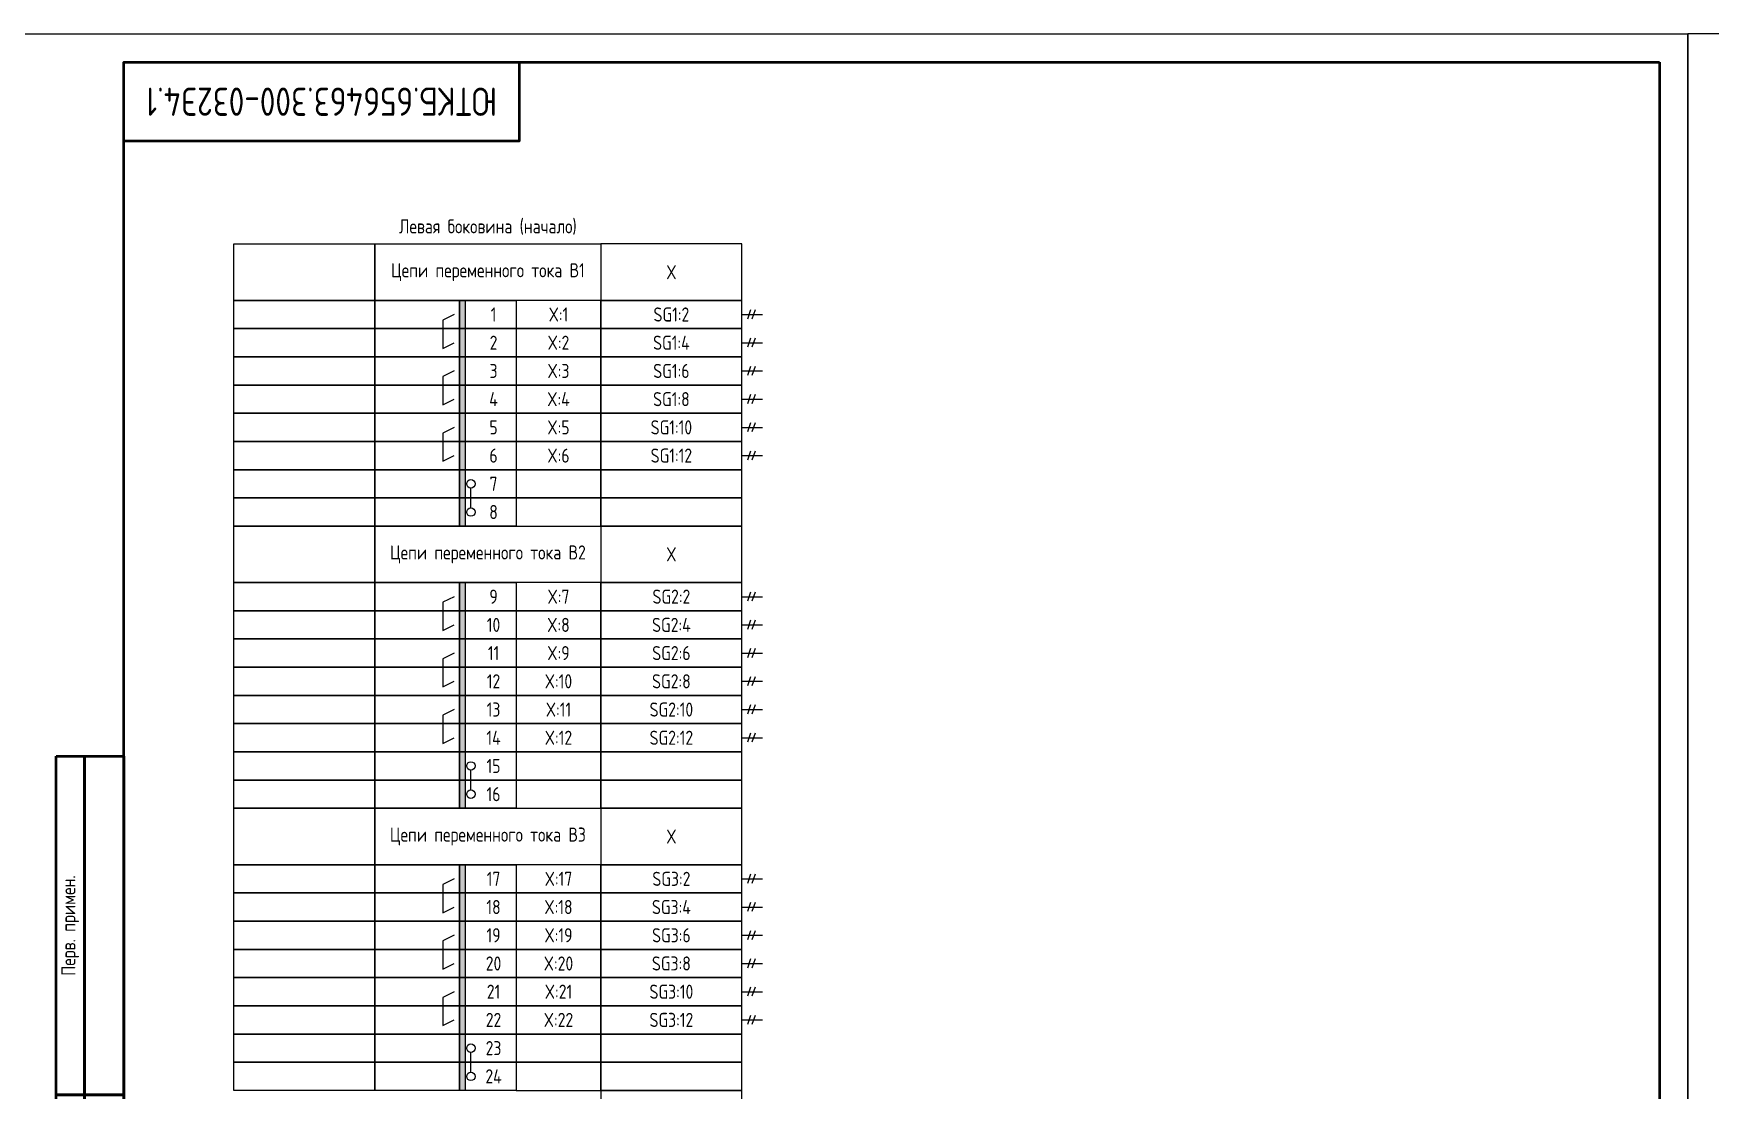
# Model space of a CAD drawing. Header units: millimetres. Extents: x -840 to 2694, y 0 to 584.
# Drawn here: x 2104 to 2401, y 232.7 to 419.9 of the extents above; entities that cross this region are included whole.
import ezdxf

# ---------------------------------------------------------------- set-up
doc = ezdxf.new("R2010")
doc.units = ezdxf.units.MM
doc.styles.add('Gost_type_A', font='GOST_0.TTF')

# ---------------------------------------------------------------- blocks, each defined once
blk = doc.blocks.new('Штамп левый верхний')
at = {"lineweight": 50}
for points in [[(-12, 0), (-7, 0), (-7, -60), (-12, -60)], [(-7, 0), (0, 0), (0, -60), (-7, -60)], [(-12, -60), (-7, -60), (-7, -120), (-12, -120)], [(-7, -60), (0, -60), (0, -120), (-7, -120)]]:
    blk.add_lwpolyline(points, close=True, dxfattribs=at)
at = {"char_height": 2.5, "width": 60, "attachment_point": 5, "rotation": 90, "style": 'Gost_type_A'}
for s, insert in [('Перв. примен.', (-9.5, -30)), ('Справ. №', (-9.5, -90))]:
    blk.add_mtext(s, dxfattribs=dict(at, insert=insert))
blk = doc.blocks.new('Штамп угловой верхний')
at = {"lineweight": 50}
blk.add_lwpolyline([(0, 0), (70, 0), (70, -14), (0, -14)], close=True, dxfattribs=at)

msp = doc.modelspace()

# ---------------------------------------------------------------- hatches: boundary and pattern name
h = msp.add_hatch(color=256)
h.dxf.hatch_style = 1
h.paths.add_polyline_path([(2180.47, 372.66), (2179.47, 372.66), (2179.47, 332.66), (2180.47, 332.66)])
h = msp.add_hatch(color=256)
h.dxf.hatch_style = 1
h.paths.add_polyline_path([(2180.47, 322.66), (2179.47, 322.66), (2179.47, 282.66), (2180.47, 282.66)])
h = msp.add_hatch(color=256)
h.dxf.hatch_style = 1
h.paths.add_polyline_path([(2180.47, 272.66), (2179.47, 272.66), (2179.47, 232.66), (2180.47, 232.66)])

# ---------------------------------------------------------------- linework, layer by layer
for p, q in [((2229.47, 370.16), (2233.1, 370.16)), ((2231.01, 370.97), (2230.43, 369.35)), ((2231.8, 370.97), (2231.22, 369.35)), ((2231.01, 365.97), (2230.43, 364.35)), ((2231.8, 365.97), (2231.22, 364.35)), ((2229.47, 365.16), (2233.1, 365.16)), ((2229.47, 360.16), (2233.1, 360.16)), ((2231.01, 360.97), (2230.43, 359.35)), ((2231.8, 360.97), (2231.22, 359.35)), ((2229.47, 355.16), (2233.1, 355.16)), ((2231.01, 355.97), (2230.43, 354.35)), ((2231.8, 355.97), (2231.22, 354.35)), ((2231.01, 350.97), (2230.43, 349.35)), ((2231.8, 350.97), (2231.22, 349.35)), ((2229.47, 350.16), (2233.1, 350.16)), ((2229.47, 345.16), (2233.1, 345.16)), ((2231.01, 345.97), (2230.43, 344.35)), ((2231.8, 345.97), (2231.22, 344.35)), ((2181.47, 335.91), (2181.47, 339.41)), ((2231.01, 320.97), (2230.43, 319.35)), ((2231.8, 320.97), (2231.22, 319.35)), ((2229.47, 320.16), (2233.1, 320.16)), ((2229.47, 315.16), (2233.1, 315.16)), ((2231.01, 315.97), (2230.43, 314.35)), ((2231.8, 315.97), (2231.22, 314.35)), ((2229.47, 310.16), (2233.1, 310.16)), ((2231.01, 310.97), (2230.43, 309.35)), ((2231.8, 310.97), (2231.22, 309.35)), ((2231.01, 305.97), (2230.43, 304.35)), ((2231.8, 305.97), (2231.22, 304.35)), ((2229.47, 305.16), (2233.1, 305.16)), ((2229.47, 300.16), (2233.1, 300.16)), ((2231.01, 300.97), (2230.43, 299.35)), ((2231.8, 300.97), (2231.22, 299.35)), ((2229.47, 295.16), (2233.1, 295.16)), ((2231.01, 295.97), (2230.43, 294.35)), ((2231.8, 295.97), (2231.22, 294.35)), ((2181.47, 285.91), (2181.47, 289.41)), ((2231.01, 270.97), (2230.43, 269.35)), ((2231.8, 270.97), (2231.22, 269.35)), ((2229.47, 270.16), (2233.1, 270.16)), ((2229.47, 265.16), (2233.1, 265.16)), ((2231.01, 265.97), (2230.43, 264.35)), ((2231.8, 265.97), (2231.22, 264.35)), ((2229.47, 260.16), (2233.1, 260.16)), ((2231.01, 260.97), (2230.43, 259.35)), ((2231.8, 260.97), (2231.22, 259.35)), ((2231.01, 255.97), (2230.43, 254.35)), ((2231.8, 255.97), (2231.22, 254.35)), ((2229.47, 255.16), (2233.1, 255.16)), ((2229.47, 250.16), (2233.1, 250.16)), ((2231.01, 250.97), (2230.43, 249.35)), ((2231.8, 250.97), (2231.22, 249.35)), ((2229.47, 245.16), (2233.1, 245.16)), ((2231.01, 245.97), (2230.43, 244.35)), ((2231.8, 245.97), (2231.22, 244.35)), ((2181.47, 235.91), (2181.47, 239.41))]:
    msp.add_line(p, q)
for points in [[(2397, 419.88), (2397, -0.12), (2100, -0.12), (2100, 419.88)], [(2694, 419.95), (2694, -0.05), (2397, -0.05), (2397, 419.95)], [(2139.47, 382.66), (2164.47, 382.66), (2164.47, 372.66), (2139.47, 372.66)], [(2164.47, 382.66), (2204.47, 382.66), (2204.47, 372.66), (2164.47, 372.66)], [(2229.47, 382.66), (2204.47, 382.66), (2204.47, 372.66), (2229.47, 372.66)], [(2139.47, 372.66), (2164.47, 372.66), (2164.47, 367.66), (2139.47, 367.66)], [(2164.47, 372.66), (2179.47, 372.66), (2179.47, 367.66), (2164.47, 367.66)], [(2179.47, 372.66), (2189.47, 372.66), (2189.47, 367.66), (2179.47, 367.66)], [(2204.47, 372.66), (2189.47, 372.66), (2189.47, 367.66), (2204.47, 367.66)], [(2229.47, 372.66), (2204.47, 372.66), (2204.47, 367.66), (2229.47, 367.66)], [(2139.47, 367.66), (2164.47, 367.66), (2164.47, 362.66), (2139.47, 362.66)], [(2164.47, 367.66), (2179.47, 367.66), (2179.47, 362.66), (2164.47, 362.66)], [(2179.47, 367.66), (2189.47, 367.66), (2189.47, 362.66), (2179.47, 362.66)], [(2204.47, 367.66), (2189.47, 367.66), (2189.47, 362.66), (2204.47, 362.66)], [(2229.47, 367.66), (2204.47, 367.66), (2204.47, 362.66), (2229.47, 362.66)], [(2139.47, 362.66), (2164.47, 362.66), (2164.47, 357.66), (2139.47, 357.66)], [(2164.47, 362.66), (2179.47, 362.66), (2179.47, 357.66), (2164.47, 357.66)], [(2179.47, 362.66), (2189.47, 362.66), (2189.47, 357.66), (2179.47, 357.66)], [(2204.47, 362.66), (2189.47, 362.66), (2189.47, 357.66), (2204.47, 357.66)], [(2229.47, 362.66), (2204.47, 362.66), (2204.47, 357.66), (2229.47, 357.66)], [(2139.47, 357.66), (2164.47, 357.66), (2164.47, 352.66), (2139.47, 352.66)], [(2164.47, 357.66), (2179.47, 357.66), (2179.47, 352.66), (2164.47, 352.66)], [(2179.47, 357.66), (2189.47, 357.66), (2189.47, 352.66), (2179.47, 352.66)], [(2204.47, 357.66), (2189.47, 357.66), (2189.47, 352.66), (2204.47, 352.66)], [(2229.47, 357.66), (2204.47, 357.66), (2204.47, 352.66), (2229.47, 352.66)], [(2139.47, 352.66), (2164.47, 352.66), (2164.47, 347.66), (2139.47, 347.66)], [(2164.47, 352.66), (2179.47, 352.66), (2179.47, 347.66), (2164.47, 347.66)], [(2179.47, 352.66), (2189.47, 352.66), (2189.47, 347.66), (2179.47, 347.66)], [(2204.47, 352.66), (2189.47, 352.66), (2189.47, 347.66), (2204.47, 347.66)], [(2229.47, 352.66), (2204.47, 352.66), (2204.47, 347.66), (2229.47, 347.66)], [(2139.47, 347.66), (2164.47, 347.66), (2164.47, 342.66), (2139.47, 342.66)], [(2164.47, 347.66), (2179.47, 347.66), (2179.47, 342.66), (2164.47, 342.66)], [(2179.47, 347.66), (2189.47, 347.66), (2189.47, 342.66), (2179.47, 342.66)], [(2204.47, 347.66), (2189.47, 347.66), (2189.47, 342.66), (2204.47, 342.66)], [(2229.47, 347.66), (2204.47, 347.66), (2204.47, 342.66), (2229.47, 342.66)], [(2139.47, 342.66), (2164.47, 342.66), (2164.47, 337.66), (2139.47, 337.66)], [(2164.47, 342.66), (2179.47, 342.66), (2179.47, 337.66), (2164.47, 337.66)], [(2179.47, 342.66), (2189.47, 342.66), (2189.47, 337.66), (2179.47, 337.66)], [(2204.47, 342.66), (2189.47, 342.66), (2189.47, 337.66), (2204.47, 337.66)], [(2229.47, 342.66), (2204.47, 342.66), (2204.47, 337.66), (2229.47, 337.66)], [(2139.47, 337.66), (2164.47, 337.66), (2164.47, 332.66), (2139.47, 332.66)], [(2164.47, 337.66), (2179.47, 337.66), (2179.47, 332.66), (2164.47, 332.66)], [(2179.47, 337.66), (2189.47, 337.66), (2189.47, 332.66), (2179.47, 332.66)], [(2204.47, 337.66), (2189.47, 337.66), (2189.47, 332.66), (2204.47, 332.66)], [(2229.47, 337.66), (2204.47, 337.66), (2204.47, 332.66), (2229.47, 332.66)], [(2139.47, 332.66), (2164.47, 332.66), (2164.47, 322.66), (2139.47, 322.66)], [(2164.47, 332.66), (2204.47, 332.66), (2204.47, 322.66), (2164.47, 322.66)], [(2229.47, 332.66), (2204.47, 332.66), (2204.47, 322.66), (2229.47, 322.66)], [(2139.47, 322.66), (2164.47, 322.66), (2164.47, 317.66), (2139.47, 317.66)], [(2164.47, 322.66), (2179.47, 322.66), (2179.47, 317.66), (2164.47, 317.66)], [(2179.47, 322.66), (2189.47, 322.66), (2189.47, 317.66), (2179.47, 317.66)], [(2204.47, 322.66), (2189.47, 322.66), (2189.47, 317.66), (2204.47, 317.66)], [(2229.47, 322.66), (2204.47, 322.66), (2204.47, 317.66), (2229.47, 317.66)], [(2139.47, 317.66), (2164.47, 317.66), (2164.47, 312.66), (2139.47, 312.66)], [(2164.47, 317.66), (2179.47, 317.66), (2179.47, 312.66), (2164.47, 312.66)], [(2179.47, 317.66), (2189.47, 317.66), (2189.47, 312.66), (2179.47, 312.66)], [(2204.47, 317.66), (2189.47, 317.66), (2189.47, 312.66), (2204.47, 312.66)], [(2229.47, 317.66), (2204.47, 317.66), (2204.47, 312.66), (2229.47, 312.66)], [(2139.47, 312.66), (2164.47, 312.66), (2164.47, 307.66), (2139.47, 307.66)], [(2164.47, 312.66), (2179.47, 312.66), (2179.47, 307.66), (2164.47, 307.66)], [(2179.47, 312.66), (2189.47, 312.66), (2189.47, 307.66), (2179.47, 307.66)], [(2204.47, 312.66), (2189.47, 312.66), (2189.47, 307.66), (2204.47, 307.66)], [(2229.47, 312.66), (2204.47, 312.66), (2204.47, 307.66), (2229.47, 307.66)], [(2139.47, 307.66), (2164.47, 307.66), (2164.47, 302.66), (2139.47, 302.66)], [(2164.47, 307.66), (2179.47, 307.66), (2179.47, 302.66), (2164.47, 302.66)], [(2179.47, 307.66), (2189.47, 307.66), (2189.47, 302.66), (2179.47, 302.66)], [(2204.47, 307.66), (2189.47, 307.66), (2189.47, 302.66), (2204.47, 302.66)], [(2229.47, 307.66), (2204.47, 307.66), (2204.47, 302.66), (2229.47, 302.66)], [(2139.47, 302.66), (2164.47, 302.66), (2164.47, 297.66), (2139.47, 297.66)], [(2164.47, 302.66), (2179.47, 302.66), (2179.47, 297.66), (2164.47, 297.66)], [(2179.47, 302.66), (2189.47, 302.66), (2189.47, 297.66), (2179.47, 297.66)], [(2204.47, 302.66), (2189.47, 302.66), (2189.47, 297.66), (2204.47, 297.66)], [(2229.47, 302.66), (2204.47, 302.66), (2204.47, 297.66), (2229.47, 297.66)], [(2139.47, 297.66), (2164.47, 297.66), (2164.47, 292.66), (2139.47, 292.66)], [(2164.47, 297.66), (2179.47, 297.66), (2179.47, 292.66), (2164.47, 292.66)], [(2179.47, 297.66), (2189.47, 297.66), (2189.47, 292.66), (2179.47, 292.66)], [(2204.47, 297.66), (2189.47, 297.66), (2189.47, 292.66), (2204.47, 292.66)], [(2229.47, 297.66), (2204.47, 297.66), (2204.47, 292.66), (2229.47, 292.66)], [(2139.47, 292.66), (2164.47, 292.66), (2164.47, 287.66), (2139.47, 287.66)], [(2164.47, 292.66), (2179.47, 292.66), (2179.47, 287.66), (2164.47, 287.66)], [(2179.47, 292.66), (2189.47, 292.66), (2189.47, 287.66), (2179.47, 287.66)], [(2204.47, 292.66), (2189.47, 292.66), (2189.47, 287.66), (2204.47, 287.66)], [(2229.47, 292.66), (2204.47, 292.66), (2204.47, 287.66), (2229.47, 287.66)], [(2139.47, 287.66), (2164.47, 287.66), (2164.47, 282.66), (2139.47, 282.66)], [(2164.47, 287.66), (2179.47, 287.66), (2179.47, 282.66), (2164.47, 282.66)], [(2179.47, 287.66), (2189.47, 287.66), (2189.47, 282.66), (2179.47, 282.66)], [(2204.47, 287.66), (2189.47, 287.66), (2189.47, 282.66), (2204.47, 282.66)], [(2229.47, 287.66), (2204.47, 287.66), (2204.47, 282.66), (2229.47, 282.66)], [(2139.47, 282.66), (2164.47, 282.66), (2164.47, 272.66), (2139.47, 272.66)], [(2164.47, 282.66), (2204.47, 282.66), (2204.47, 272.66), (2164.47, 272.66)], [(2229.47, 282.66), (2204.47, 282.66), (2204.47, 272.66), (2229.47, 272.66)], [(2139.47, 272.66), (2164.47, 272.66), (2164.47, 267.66), (2139.47, 267.66)], [(2164.47, 272.66), (2179.47, 272.66), (2179.47, 267.66), (2164.47, 267.66)], [(2179.47, 272.66), (2189.47, 272.66), (2189.47, 267.66), (2179.47, 267.66)], [(2204.47, 272.66), (2189.47, 272.66), (2189.47, 267.66), (2204.47, 267.66)], [(2229.47, 272.66), (2204.47, 272.66), (2204.47, 267.66), (2229.47, 267.66)], [(2139.47, 267.66), (2164.47, 267.66), (2164.47, 262.66), (2139.47, 262.66)], [(2164.47, 267.66), (2179.47, 267.66), (2179.47, 262.66), (2164.47, 262.66)], [(2179.47, 267.66), (2189.47, 267.66), (2189.47, 262.66), (2179.47, 262.66)], [(2204.47, 267.66), (2189.47, 267.66), (2189.47, 262.66), (2204.47, 262.66)], [(2229.47, 267.66), (2204.47, 267.66), (2204.47, 262.66), (2229.47, 262.66)], [(2139.47, 262.66), (2164.47, 262.66), (2164.47, 257.66), (2139.47, 257.66)], [(2164.47, 262.66), (2179.47, 262.66), (2179.47, 257.66), (2164.47, 257.66)], [(2179.47, 262.66), (2189.47, 262.66), (2189.47, 257.66), (2179.47, 257.66)], [(2204.47, 262.66), (2189.47, 262.66), (2189.47, 257.66), (2204.47, 257.66)], [(2229.47, 262.66), (2204.47, 262.66), (2204.47, 257.66), (2229.47, 257.66)], [(2139.47, 257.66), (2164.47, 257.66), (2164.47, 252.66), (2139.47, 252.66)], [(2164.47, 257.66), (2179.47, 257.66), (2179.47, 252.66), (2164.47, 252.66)], [(2179.47, 257.66), (2189.47, 257.66), (2189.47, 252.66), (2179.47, 252.66)], [(2204.47, 257.66), (2189.47, 257.66), (2189.47, 252.66), (2204.47, 252.66)], [(2229.47, 257.66), (2204.47, 257.66), (2204.47, 252.66), (2229.47, 252.66)], [(2139.47, 252.66), (2164.47, 252.66), (2164.47, 247.66), (2139.47, 247.66)], [(2164.47, 252.66), (2179.47, 252.66), (2179.47, 247.66), (2164.47, 247.66)], [(2179.47, 252.66), (2189.47, 252.66), (2189.47, 247.66), (2179.47, 247.66)], [(2204.47, 252.66), (2189.47, 252.66), (2189.47, 247.66), (2204.47, 247.66)], [(2229.47, 252.66), (2204.47, 252.66), (2204.47, 247.66), (2229.47, 247.66)], [(2139.47, 247.66), (2164.47, 247.66), (2164.47, 242.66), (2139.47, 242.66)], [(2164.47, 247.66), (2179.47, 247.66), (2179.47, 242.66), (2164.47, 242.66)], [(2179.47, 247.66), (2189.47, 247.66), (2189.47, 242.66), (2179.47, 242.66)], [(2204.47, 247.66), (2189.47, 247.66), (2189.47, 242.66), (2204.47, 242.66)], [(2229.47, 247.66), (2204.47, 247.66), (2204.47, 242.66), (2229.47, 242.66)], [(2139.47, 242.66), (2164.47, 242.66), (2164.47, 237.66), (2139.47, 237.66)], [(2164.47, 242.66), (2179.47, 242.66), (2179.47, 237.66), (2164.47, 237.66)], [(2179.47, 242.66), (2189.47, 242.66), (2189.47, 237.66), (2179.47, 237.66)], [(2204.47, 242.66), (2189.47, 242.66), (2189.47, 237.66), (2204.47, 237.66)], [(2229.47, 242.66), (2204.47, 242.66), (2204.47, 237.66), (2229.47, 237.66)], [(2139.47, 237.66), (2164.47, 237.66), (2164.47, 232.66), (2139.47, 232.66)], [(2164.47, 237.66), (2179.47, 237.66), (2179.47, 232.66), (2164.47, 232.66)], [(2179.47, 237.66), (2189.47, 237.66), (2189.47, 232.66), (2179.47, 232.66)], [(2204.47, 237.66), (2189.47, 237.66), (2189.47, 232.66), (2204.47, 232.66)], [(2229.47, 237.66), (2204.47, 237.66), (2204.47, 232.66), (2229.47, 232.66)], [(2229.47, 232.66), (2204.47, 232.66), (2204.47, 222.66), (2229.47, 222.66)]]:
    msp.add_lwpolyline(points, close=True)
at = {"lineweight": 50}
msp.add_lwpolyline([(2392, 414.88), (2392, 4.88), (2120, 4.88), (2120, 414.88)], close=True, dxfattribs=at)
for points in [[(2179.47, 332.66), (2179.47, 372.66), (2180.47, 372.66), (2180.47, 332.66)], [(2178.47, 370.16), (2176.47, 369.16), (2176.47, 364.16), (2178.47, 365.16)], [(2178.47, 360.16), (2176.47, 359.16), (2176.47, 354.16), (2178.47, 355.16)], [(2178.47, 350.16), (2176.47, 349.16), (2176.47, 344.16), (2178.47, 345.16)], [(2179.47, 282.66), (2179.47, 322.66), (2180.47, 322.66), (2180.47, 282.66)], [(2178.47, 320.16), (2176.47, 319.16), (2176.47, 314.16), (2178.47, 315.16)], [(2178.47, 310.16), (2176.47, 309.16), (2176.47, 304.16), (2178.47, 305.16)], [(2178.47, 300.16), (2176.47, 299.16), (2176.47, 294.16), (2178.47, 295.16)], [(2179.47, 232.66), (2179.47, 272.66), (2180.47, 272.66), (2180.47, 232.66)], [(2178.47, 270.16), (2176.47, 269.16), (2176.47, 264.16), (2178.47, 265.16)], [(2178.47, 260.16), (2176.47, 259.16), (2176.47, 254.16), (2178.47, 255.16)], [(2178.47, 250.16), (2176.47, 249.16), (2176.47, 244.16), (2178.47, 245.16)]]:
    msp.add_lwpolyline(points)
for centre in [(2181.47, 340.16), (2181.47, 335.16), (2181.47, 290.16), (2181.47, 285.16), (2181.47, 240.16), (2181.47, 235.16)]:
    msp.add_circle(centre, 0.75)

# ---------------------------------------------------------------- block references
msp.add_blockref('Штамп угловой верхний', (2120, 414.88))
at = {"color": 1}
msp.add_blockref('Штамп левый верхний', (2120, 291.88), dxfattribs=at)

# ---------------------------------------------------------------- texts
at = {"insert": (2155, 407.88), "char_height": 5, "width": 70, "attachment_point": 5, "rotation": 180, "style": 'Gost_type_A'}
msp.add_mtext('ЮТКБ.656463.300-032Э4.1', dxfattribs=at)
at = {"char_height": 2.5, "attachment_point": 5, "style": 'Gost_type_A'}
for s, insert, width in [('Левая боковина (начало)', (2184.47, 385.66), 90), ('Цепи переменного тока В1', (2184.47, 377.66), 40), ('X', (2216.97, 377.66), 25), ('SG1:2', (2216.97, 370.16), 25), ('SG1:4', (2216.97, 365.16), 25), ('SG1:6', (2216.97, 360.16), 25), ('SG1:8', (2216.97, 355.16), 25), ('SG1:10', (2216.97, 350.16), 25), ('SG1:12', (2216.97, 345.16), 25), ('Цепи переменного тока В2', (2184.47, 327.66), 40), ('X', (2216.97, 327.66), 25), ('SG2:2', (2216.97, 320.16), 25), ('SG2:4', (2216.97, 315.16), 25), ('SG2:6', (2216.97, 310.16), 25), ('SG2:8', (2216.97, 305.16), 25), ('SG2:10', (2216.97, 300.16), 25), ('SG2:12', (2216.97, 295.16), 25), ('Цепи переменного тока В3', (2184.47, 277.66), 40), ('X', (2216.97, 277.66), 25), ('SG3:2', (2216.97, 270.16), 25), ('SG3:4', (2216.97, 265.16), 25), ('SG3:6', (2216.97, 260.16), 25), ('SG3:8', (2216.97, 255.16), 25), ('SG3:10', (2216.97, 250.16), 25), ('SG3:12', (2216.97, 245.16), 25)]:
    msp.add_mtext(s, dxfattribs=dict(at, insert=insert, width=width))
at = {"ltscale": 10, "char_height": 2.5, "attachment_point": 5, "style": 'Gost_type_A'}
for s, insert, width in [('1', (2185.47, 370.16), 8), ('X:1', (2196.97, 370.16), 15), ('2', (2185.47, 365.16), 8), ('X:2', (2196.97, 365.16), 15), ('3', (2185.47, 360.16), 8), ('X:3', (2196.97, 360.16), 15), ('4', (2185.47, 355.16), 8), ('X:4', (2196.97, 355.16), 15), ('5', (2185.47, 350.16), 8), ('X:5', (2196.97, 350.16), 15), ('6', (2185.47, 345.16), 8), ('X:6', (2196.97, 345.16), 15), ('7', (2185.47, 340.16), 8), ('8', (2185.47, 335.16), 8), ('9', (2185.47, 320.16), 8), ('X:7', (2196.97, 320.16), 15), ('10', (2185.47, 315.16), 8), ('X:8', (2196.97, 315.16), 15), ('11', (2185.47, 310.16), 8), ('X:9', (2196.97, 310.16), 15), ('12', (2185.47, 305.16), 8), ('X:10', (2196.97, 305.16), 15), ('13', (2185.47, 300.16), 8), ('X:11', (2196.97, 300.16), 15), ('14', (2185.47, 295.16), 8), ('X:12', (2196.97, 295.16), 15), ('15', (2185.47, 290.16), 8), ('16', (2185.47, 285.16), 8), ('17', (2185.47, 270.16), 8), ('X:17', (2196.97, 270.16), 15), ('18', (2185.47, 265.16), 8), ('X:18', (2196.97, 265.16), 15), ('19', (2185.47, 260.16), 8), ('X:19', (2196.97, 260.16), 15), ('20', (2185.47, 255.16), 8), ('X:20', (2196.97, 255.16), 15), ('21', (2185.47, 250.16), 8), ('X:21', (2196.97, 250.16), 15), ('22', (2185.47, 245.16), 8), ('X:22', (2196.97, 245.16), 15), ('23', (2185.47, 240.16), 8), ('24', (2185.47, 235.16), 8)]:
    msp.add_mtext(s, dxfattribs=dict(at, insert=insert, width=width))

doc.saveas('drawing.dxf')
